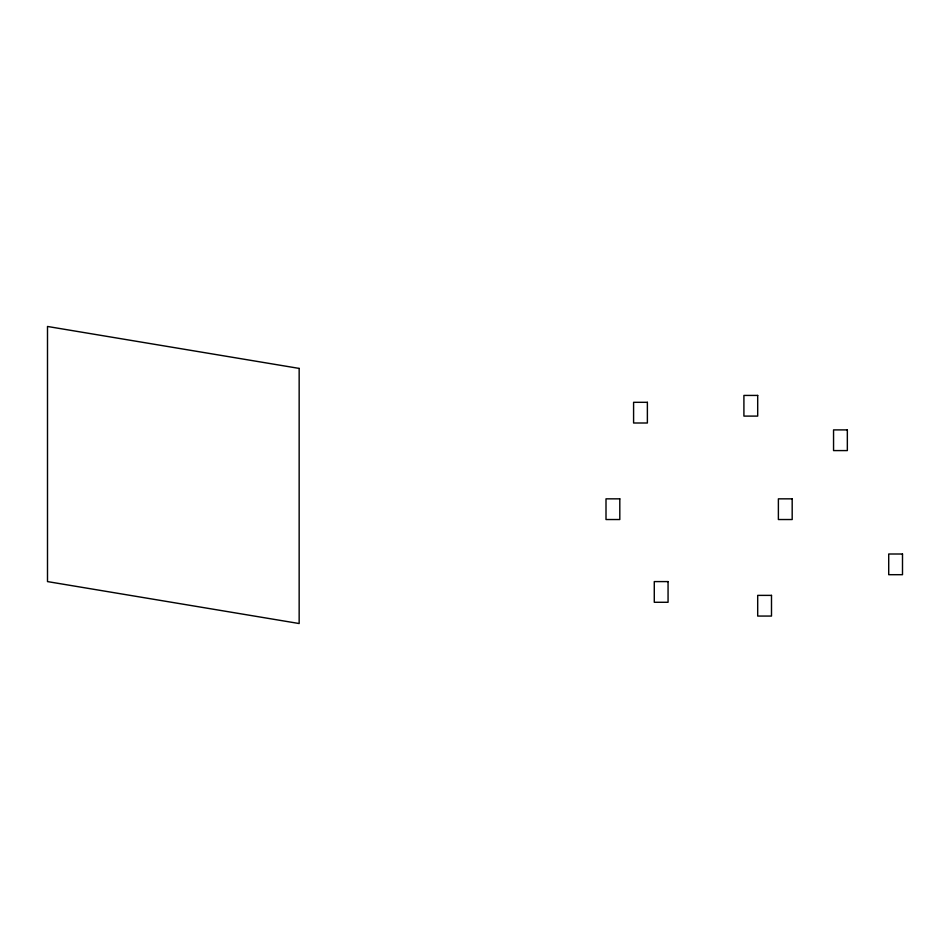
<?xml version="1.0" encoding="UTF-8"?>
<svg xmlns="http://www.w3.org/2000/svg" width="950" height="950" viewBox="0 0 950 950"><rect width="100%" height="100%" fill="white"/><g stroke="black" fill="none" stroke-linecap="round" stroke-linejoin="round"><path stroke-width="1.43" d="M757.696 395.426L743.909 395.426L743.909 416.1L757.696 416.1L757.696 395.426M647.377 402.313L633.591 402.313L633.591 422.999L647.377 422.999L647.377 402.313M847.341 429.899L833.554 429.899L833.554 450.585L847.341 450.585L847.341 429.899M619.804 498.845L606.005 498.845L606.005 519.531L619.804 519.531L619.804 498.845M792.181 498.845L778.383 498.845L778.383 519.531L792.181 519.531L792.181 498.845M902.5 554.004L888.713 554.004L888.713 574.691L902.5 574.691L902.5 554.004M668.064 581.59L654.277 581.59L654.277 602.276L668.064 602.276L668.064 581.59M771.495 595.377L757.696 595.377L757.696 616.063L771.495 616.063L771.495 595.377M299.155 368.41L47.5 326.468L47.5 581.59L299.155 623.533L299.155 368.41"/></g></svg>
